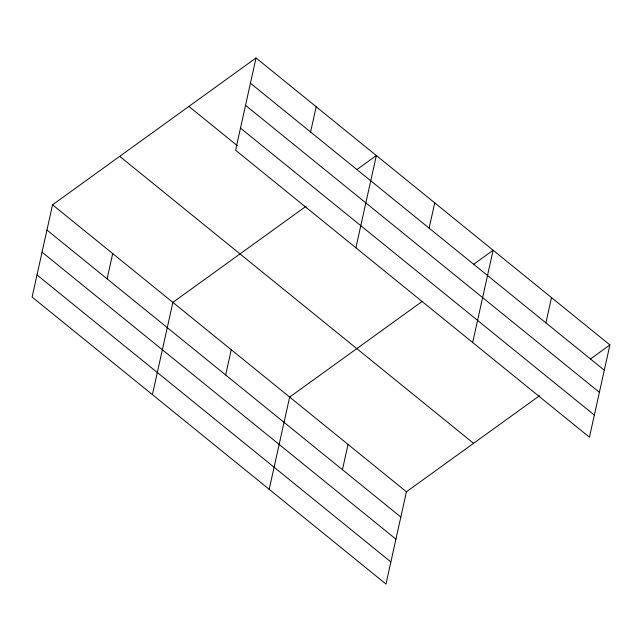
<?xml version="1.0" encoding="UTF-8"?>
<svg xmlns="http://www.w3.org/2000/svg" width="642" height="642" viewBox="0 0 642 642"><rect width="100%" height="100%" fill="white"/><g stroke="black" fill="none" stroke-linecap="round" stroke-linejoin="round"><path stroke-width="0.96" d="M256.03 57.957L235.574 150.22L589.444 437.202L609.9 344.947L256.03 57.957L52.556 204.798L32.1 297.053L385.97 584.043L406.426 491.78L539.537 395.721M107.11 278.845L112.711 253.582M152.419 394.629L172.867 302.374L305.977 206.315M225.655 374.984L231.256 349.721M310.584 132.011L316.185 106.749M269.191 489.34L289.646 397.077L421.954 301.596M355.893 247.796L376.348 155.533L356.928 169.544M342.435 469.695L348.036 444.433M429.129 228.151L434.73 202.888M472.673 342.499L493.12 250.236L473.708 264.247M545.909 322.854L551.51 297.591M590.488 358.958L609.9 344.947M250.428 83.219L604.299 370.209M245.525 105.328L599.395 392.318M240.477 128.111L594.348 415.093M188.884 106.411L237.468 145.822M119.701 156.343L473.571 443.325M52.556 204.798L406.426 491.78M46.954 230.061L400.825 517.043M42.051 252.17L395.921 539.152M37.003 274.945L390.874 561.935"/></g></svg>
